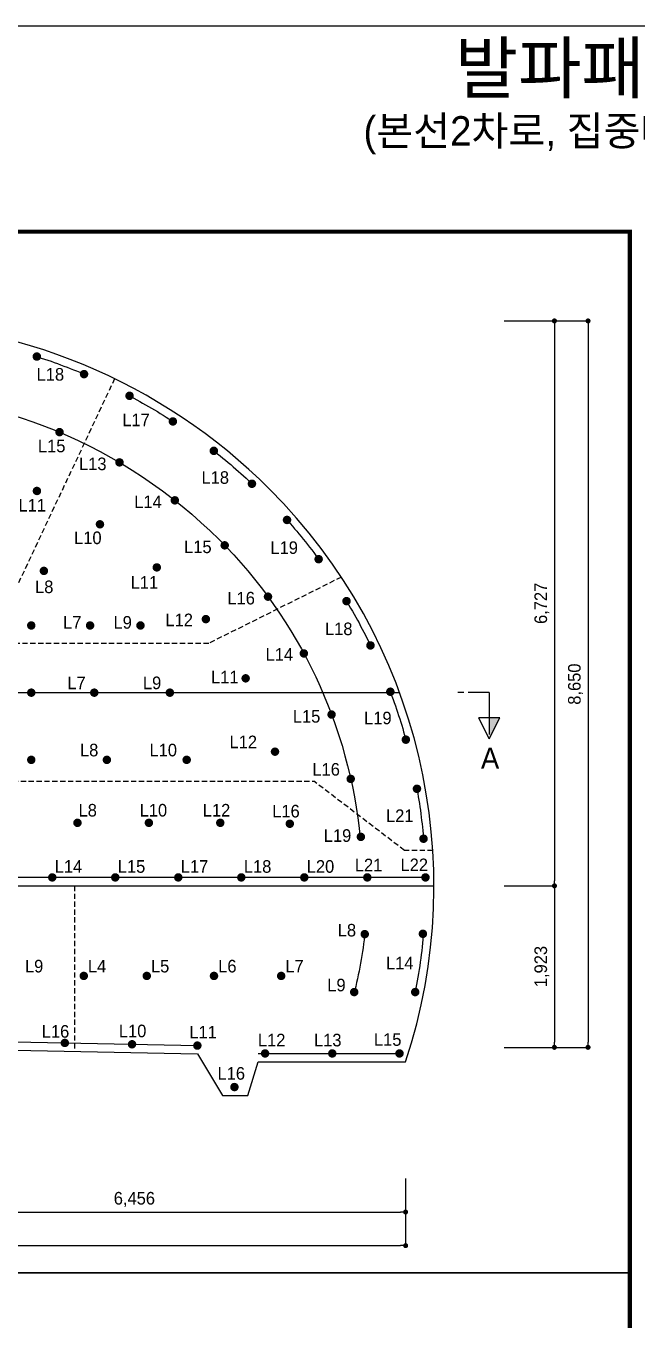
# Model space of a CAD drawing. Extents: x -689 to 317106, y 182884 to 219577.
# Drawn here: x 162588 to 169863, y 195623 to 211034 of the extents above; entities that cross this region are included whole.
import ezdxf
from ezdxf.enums import TextEntityAlignment as Align

# ---------------------------------------------------------------- set-up
doc = ezdxf.new("R2010")
doc.units = 0
doc.header["$LTSCALE"] = 500
doc.header["$MEASUREMENT"] = 0
doc.linetypes.add('HIDDEN', pattern=[0.375, 0.25, -0.125])
doc.layers.get('DEFPOINTS').update_dxf_attribs({"color": 55})
doc.layers.add('0-251', color=7, linetype='Continuous', true_color=0x6e6e6e)
for name, color, linetype in [('A-DIM01', 1, 'Continuous'), ('A-TEXT02', 6, 'Continuous'), ('A-TEXT03', 7, 'Continuous'), ('CS-EXCV', 3, 'CFZ008'), ('CUT-BOD-LIN', 6, 'HIDDEN'), ('CZ-TEX0', 7, 'Continuous'), ('CZ-TEX1', 7, 'Continuous'), ('CZ-TEX2', 7, 'Continuous'), ('CZ-TEX3', 7, 'Continuous'), ('TU-HOLE-LIN1', 1, 'Continuous'), ('발파공(바닥)', 5, 'Continuous'), ('발파공(외곽)', 6, 'Continuous'), ('발파공(전열)', 2, 'Continuous'), ('발파공(확대)', 7, 'Continuous')]:
    doc.layers.add(name, color=color, linetype=linetype)
doc.styles.add('STYLE1', font='')
doc.styles.add('TB_BTXT', font='')
doc.styles.add('TB_TEXT', font='')
doc.styles.add('돋움체', font='')
doc.styles.get('STYLE1').set_extended_font_data('Dotum')
doc.styles.get('TB_BTXT').set_extended_font_data('Dotum')
doc.styles.get('TB_TEXT').set_extended_font_data('Dotum')
doc.styles.get('돋움체').set_extended_font_data('Dotum')
doc.linetypes.add('CFZ008', pattern='A,0.9,-0.2,[106,KHCLINE.shx,S=0.00606,R=180,X=0,Y=0],0.9', length=2)
doc.linetypes.add('E-DIGLN01', pattern='A,0.9,-0.2,[19,kscals.shx,S=0.1,R=180,X=0,Y=0],0.9', length=2)
doc.dimstyles.new('D_50', dxfattribs={"dimscale": 50, "dimtxt": 3, "dimasz": 1.2, "dimexe": 0, "dimexo": 0, "dimgap": 1.2, "dimtad": 1, "dimdec": 0, "dimrnd": 0.0005, "dimdsep": 46, "dimlunit": 6, "dimtxsty": '돋움체', "dimblk": 'DOT', "dimcen": 0.09, "dimclrd": 1, "dimclre": 1, "dimclrt": 1, "dimaunit": 1, "dimadec": 0, "dimazin": 0, "dimtfac": 1, "dimtdec": 0, "dimtix": 1, "dimtmove": 2, "dimatfit": 0, "dimfxl": 1, "dimtvp": 2, "dimtolj": 1, "dimtzin": 0, "dimlwd": -1, "dimlwe": -1, "dimarcsym": 0})

# ---------------------------------------------------------------- blocks, each defined once
blk = doc.blocks.new('_Dot')
at = {"color": 0, "linetype": 'ByBlock', "lineweight": -2}
blk.add_line((-0.5, 0), (-1, 0), dxfattribs=at)
at = {"color": 0, "linetype": 'ByBlock', "const_width": 0.5}
blk.add_lwpolyline([(-0.25, 0, 1), (0.25, 0, 1)], format="xyb", close=True, dxfattribs=at)
blk = doc.blocks.new('*D115')
at = {"layer": 'A-DIM01', "color": 1, "ltscale": 10, "transparency": 16777216}
for p, q in [((168679, 207521), (169279, 207521)), ((169279, 207461), (169279, 198931)), ((168679, 198871), (169279, 198871))]:
    blk.add_line(p, q, dxfattribs=at)
at = {"layer": 'DEFPOINTS', "color": 0, "ltscale": 10, "transparency": 16777216}
for p in [(168679, 207521), (168679, 198871), (169279, 198871)]:
    blk.add_point(p, dxfattribs=at)
at = {"layer": 'A-DIM01', "color": 1, "ltscale": 10, "transparency": 16777216, "xscale": 60, "yscale": 60, "zscale": 60}
for p, rotation in [((169279, 207521), 90), ((169279, 198871), 270)]:
    blk.add_blockref('_Dot', p, dxfattribs=dict(at, rotation=rotation))
at = {"layer": 'A-DIM01', "color": 1, "ltscale": 10, "transparency": 16777216, "insert": (169130, 203196), "char_height": 150, "attachment_point": 5, "rotation": 90, "style": '돋움체'}
blk.add_mtext('\\A1;8,650', dxfattribs=at)
blk = doc.blocks.new('*D116')
at = {"layer": 'A-DIM01', "color": 1, "ltscale": 10, "transparency": 16777216}
for p, q in [((160652, 197310), (160652, 196910)), ((167107, 197310), (167107, 196910)), ((160712, 196910), (167047, 196910))]:
    blk.add_line(p, q, dxfattribs=at)
at = {"layer": 'DEFPOINTS', "color": 0, "ltscale": 10, "transparency": 16777216}
for p in [(160652, 197310), (167107, 197310), (167107, 196910)]:
    blk.add_point(p, dxfattribs=at)
at = {"layer": 'A-DIM01', "color": 1, "ltscale": 10, "transparency": 16777216, "xscale": 60, "yscale": 60, "zscale": 60, "rotation": 180}
blk.add_blockref('_Dot', (160652, 196910), dxfattribs=at)
at = {"layer": 'A-DIM01', "color": 1, "ltscale": 10, "transparency": 16777216, "xscale": 60, "yscale": 60, "zscale": 60}
blk.add_blockref('_Dot', (167107, 196910), dxfattribs=at)
at = {"layer": 'A-DIM01', "color": 1, "ltscale": 10, "transparency": 16777216, "insert": (163879, 197060), "char_height": 150, "attachment_point": 5, "style": '돋움체'}
blk.add_mtext('\\A1;6,456', dxfattribs=at)
blk = doc.blocks.new('*D118')
at = {"layer": 'A-DIM01', "color": 1, "ltscale": 10, "transparency": 16777216}
for p, q in [((154141, 197310), (154141, 196510)), ((167108, 197310), (167108, 196510)), ((154201, 196510), (167048, 196510))]:
    blk.add_line(p, q, dxfattribs=at)
at = {"layer": 'DEFPOINTS', "color": 0, "ltscale": 10, "transparency": 16777216}
for p in [(154141, 197310), (167108, 197310), (167108, 196510)]:
    blk.add_point(p, dxfattribs=at)
at = {"layer": 'A-DIM01', "color": 1, "ltscale": 10, "transparency": 16777216, "xscale": 60, "yscale": 60, "zscale": 60, "rotation": 180}
blk.add_blockref('_Dot', (154141, 196510), dxfattribs=at)
at = {"layer": 'A-DIM01', "color": 1, "ltscale": 10, "transparency": 16777216, "xscale": 60, "yscale": 60, "zscale": 60}
blk.add_blockref('_Dot', (167108, 196510), dxfattribs=at)
at = {"layer": 'A-DIM01', "color": 1, "ltscale": 10, "transparency": 16777216, "insert": (160649, 196663), "char_height": 150, "attachment_point": 5, "style": '돋움체'}
blk.add_mtext('\\A1;12,967', dxfattribs=at)
blk = doc.blocks.new('*D563')
at = {"layer": 'A-DIM01', "color": 1, "ltscale": 10, "transparency": 16777216}
for p, q in [((168279, 207521), (168879, 207521)), ((168879, 207461), (168879, 200854)), ((168279, 200794), (168879, 200794))]:
    blk.add_line(p, q, dxfattribs=at)
at = {"layer": 'DEFPOINTS', "color": 0, "ltscale": 10, "transparency": 16777216}
for p in [(168279, 207521), (168279, 200794), (168879, 200794)]:
    blk.add_point(p, dxfattribs=at)
at = {"layer": 'A-DIM01', "color": 1, "ltscale": 10, "transparency": 16777216, "xscale": 60, "yscale": 60, "zscale": 60}
for p, rotation in [((168879, 207521), 90), ((168879, 200794), 270)]:
    blk.add_blockref('_Dot', p, dxfattribs=dict(at, rotation=rotation))
at = {"layer": 'A-DIM01', "color": 1, "ltscale": 10, "transparency": 16777216, "insert": (168730, 204158), "char_height": 150, "attachment_point": 5, "rotation": 90, "style": '돋움체'}
blk.add_mtext('\\A1;6,727', dxfattribs=at)
blk = doc.blocks.new('*D564')
at = {"layer": 'A-DIM01', "color": 1, "ltscale": 10, "transparency": 16777216}
for p, q in [((168279, 200794), (168879, 200794)), ((168879, 200734), (168879, 198931)), ((168279, 198871), (168879, 198871))]:
    blk.add_line(p, q, dxfattribs=at)
at = {"layer": 'DEFPOINTS', "color": 0, "ltscale": 10, "transparency": 16777216}
for p in [(168279, 200794), (168279, 198871), (168879, 198871)]:
    blk.add_point(p, dxfattribs=at)
at = {"layer": 'A-DIM01', "color": 1, "ltscale": 10, "transparency": 16777216, "xscale": 60, "yscale": 60, "zscale": 60}
for p, rotation in [((168879, 200794), 90), ((168879, 198871), 270)]:
    blk.add_blockref('_Dot', p, dxfattribs=dict(at, rotation=rotation))
at = {"layer": 'A-DIM01', "color": 1, "ltscale": 10, "transparency": 16777216, "insert": (168730, 199833), "char_height": 150, "attachment_point": 5, "rotation": 90, "style": '돋움체'}
blk.add_mtext('\\A1;1,923', dxfattribs=at)
blk = doc.blocks.new('sb')
at = {"layer": '발파공(확대)', "color": 0, "const_width": 50, "flags": 128}
blk.add_lwpolyline([(14, 21, 1), (-14, -21, 1)], format="xyb", close=True, dxfattribs=at)
blk = doc.blocks.new('bb')
at = {"layer": '발파공(바닥)', "const_width": 50}
blk.add_lwpolyline([(-14, 21, -1), (14, -21, -1)], format="xyb", close=True, dxfattribs=at)
blk = doc.blocks.new('cb')
at = {"layer": '발파공(외곽)', "lineweight": 0, "const_width": 50}
blk.add_lwpolyline([(-17, 19, 1), (17, -19, 1)], format="xyb", close=True, dxfattribs=at)
blk = doc.blocks.new('jb')
at = {"layer": '발파공(전열)', "const_width": 50, "flags": 128}
blk.add_lwpolyline([(14, 21, 1), (-14, -21, 1)], format="xyb", close=True, dxfattribs=at)
blk = doc.blocks.new('A$C0F813D77')
at = {"layer": 'A-DIM01'}
for p, q in [((6, 9.98), (6, 4.98)), ((11, 7.48), (6, 9.98)), ((0, 7.48), (10, 7.48)), ((0, 7.48), (0, 2.48)), ((11, 7.48), (6, 4.98)), ((0, 1.43), (0, 0))]:
    blk.add_line(p, q, dxfattribs=at)
blk.add_solid([(6, 7.48), (6, 9.98), (11, 7.48)], dxfattribs=at)
blk = doc.blocks.new('CXBLKA1')
at = {"layer": 'CZ-TEX0', "color": 7, "style": 'TB_BTXT'}
blk.add_attdef('UD_TITLE', text='', height=10, dxfattribs=at).set_placement((423, 553), align=Align.MIDDLE_CENTER)
at = {"layer": 'CZ-TEX1', "color": 7, "style": 'TB_BTXT'}
blk.add_attdef('PI_CNAME', text='', height=5, dxfattribs=at).set_placement((40, 552), align=Align.BOTTOM_LEFT)
blk.add_attdef('UD_SUBTITLE', text='', height=7, dxfattribs=at).set_placement((423, 538), align=Align.MIDDLE_CENTER)
at = {"layer": 'CZ-TEX2', "color": 7}
for tag, height, style, p in [('UD_CDNAME', 4, 'TB_BTXT', (42, 544)), ('DA_STDNAME', 3, 'TB_TEXT', (783.49, 13.5))]:
    blk.add_attdef(tag, text='', height=height, dxfattribs=dict(at, style=style)).set_placement(p, align=Align.BOTTOM_LEFT)
at = {"layer": 'CZ-TEX2', "color": 7, "style": 'TB_TEXT'}
for tag, height, p in [('DC_RNUM4', 3, (320, 52)), ('DC_RDATE4', 3.5, (353, 52.5)), ('DC_RAPP4', 3.5, (501.56, 52.5)), ('DC_RCHK4', 3.5, (542.36, 52.5)), ('DC_RDGN4', 3.5, (582.36, 52.5)), ('FI_NAME', 4.5, (780, 51)), ('PI_TITLE', 4.5, (243, 50)), ('UD_CDIST', 4.5, (676, 50)), ('DC_RNUM3', 3, (320, 45)), ('DC_RDATE3', 3.5, (353, 45.4)), ('DC_RAPP3', 3.5, (501.56, 45.4)), ('DC_RCHK3', 3.5, (542.36, 45.4)), ('DC_RDGN3', 3.5, (582.36, 45.4)), ('DI_TITLE', 4.5, (780, 44)), ('PI_CDNAME', 4.5, (243, 38)), ('DC_RDATE2', 3.5, (353, 38.5)), ('DC_RAPP2', 3.5, (501.56, 38.5)), ('DC_RCHK2', 3.5, (542.36, 38.5)), ('DC_RDGN2', 3.5, (582.36, 38.5)), ('DA_HSCALE', 4.5, (658.5, 38)), ('DA_VSCALE', 4.5, (693, 38)), ('DC_RNUM2', 3, (320, 38)), ('DI_SUBTITLE', 3.5, (780, 37)), ('DC_RNUM1', 3, (320, 31)), ('DC_RDATE1', 3.5, (353, 31.5)), ('DC_RAPP1', 3.5, (501.56, 31.5)), ('DC_RCHK1', 3.5, (542.36, 31.5)), ('DC_RDGN1', 3.5, (582.36, 31.5)), ('PA_CCLASS', 4.5, (204, 26.5)), ('PI_STAGE', 4.5, (283, 26.5)), ('DI_DRWNO', 4.5, (676, 26.5)), ('DA_PAGENO', 4.5, (780, 26.5))]:
    blk.add_attdef(tag, text='', height=height, dxfattribs=at).set_placement(p, align=Align.MIDDLE_CENTER)
for tag, p in [('DC_RDES4', (377, 52.5)), ('DC_RDES3', (377, 45.4)), ('DC_RDES2', (377, 38.5)), ('DC_RDES1', (377.03, 31.5))]:
    blk.add_attdef(tag, text='', height=3.5, dxfattribs=at).set_placement(p, align=Align.MIDDLE_LEFT)
at = {"layer": 'CZ-TEX3', "color": 7, "style": 'TB_TEXT', "flags": 1}
for tag, p in [('PI_ID', (24, 16)), ('PI_CCODE', (31, 16)), ('PA_DSDATE', (47, 16)), ('PA_DEDATE', (64, 16)), ('PA_CSDATE', (81, 16)), ('PA_CEDATE', (98, 16)), ('PA_CFDATE', (114, 16)), ('EI_ENAME', (132, 16)), ('EI_DEPT', (146, 16)), ('EI_PERSON', (158, 16)), ('EI_EMAIL', (174, 16)), ('CI_CATEG', (189, 16)), ('CI_ROLE', (204, 16)), ('CI_ONAME', (216, 16)), ('CI_ADDR', (232, 16)), ('CI_TEL', (246, 16)), ('CI_FAX', (257, 16)), ('CI_HPADDR', (270, 16)), ('CI_CODE', (287, 16)), ('CI_DEPT', (300, 16)), ('CI_PERSON', (312, 16)), ('CI_EMAIL', (329, 16)), ('CI_PROLE', (342, 16)), ('DI_MANCODE', (357, 16)), ('DI_CATEG', (377, 16)), ('DI_LDATE', (392, 16)), ('DI_PCLASS', (407, 16)), ('DI_MMCLASS', (424, 16)), ('DI_MSCLASS', (443, 16)), ('DI_ECLASS', (462, 16)), ('DI_FNAME', (478, 16)), ('DC_ONAME', (493, 16)), ('DC_NNAME', (510, 16)), ('FI_CODE', (529, 16)), ('FI_CLASS', (545, 16)), ('FI_ICODE1', (563, 16)), ('FI_ICODE2', (581, 16)), ('------------', (597, 16))]:
    blk.add_attdef(tag, p, '', height=2, dxfattribs=at)

msp = doc.modelspace()

# ---------------------------------------------------------------- linework, layer by layer
at = {"layer": '0-251', "const_width": 50}
msp.add_lwpolyline([(169776.58188, 186134.30698), (151526.58188, 186134.30698), (151526.58188, 208584.30698), (169776.58188, 208584.30698), (169776.58188, 186134.30698)], dxfattribs=at)
at = {"layer": 'CS-EXCV', "linetype": 'E-DIGLN01'}
msp.add_line((156274.58188, 198958.76592), (164628.58188, 198791.68592), dxfattribs=at)
at = {"layer": 'CS-EXCV', "linetype": 'E-DIGLN01', "flags": 128}
msp.add_lwpolyline([(167107.30847, 198698.18592, 0.283387766), (165488.19226, 205517.83631, 0.4142135624), (155814.97149, 205517.83631, 0.2760217245), (154140.94975, 198872.26592)], format="xyb", dxfattribs=at)
for points in [[(153858.44479, 200794.36301), (167444.71896, 200794.36301)], [(164628.58188, 198791.68592), (164928.58188, 198298.18592), (165228.58188, 198298.18592), (165353.58188, 198698.18592), (167107.30847, 198698.18592)]]:
    msp.add_lwpolyline(points, dxfattribs=at)
at = {"layer": 'CUT-BOD-LIN', "ltscale": 0.5}
for p, q in [((163643.56476, 206832.13142), (162307.38956, 203994.36301)), ((166342.5609, 204469.96898), (164764.21934, 203681.15231)), ((164764.21934, 203681.15231), (162151.58188, 203681.15231)), ((162151.58188, 202041.35791), (166014.13192, 202041.35791)), ((167092.78111, 201216.33362), (166014.13192, 202041.35791)), ((167431.37785, 201216.33362), (167092.78111, 201216.33362)), ((163164.77619, 200794.36304), (163164.77622, 198820.96204))]:
    msp.add_line(p, q, dxfattribs=at)
at = {"layer": 'DEFPOINTS'}
for p, q in [((151526.58188, 208584.30698), (169776.58188, 208584.30698)), ((154266.88996, 203094.36301), (167036.27379, 203094.36301)), ((167343.95904, 200894.36301), (160276.58188, 200894.36301)), ((160651.59833, 198971.22559), (164628.58188, 198891.68592)), ((165353.58188, 198798.18592), (167034.62144, 198798.18592))]:
    msp.add_line(p, q, dxfattribs=at)
for points in [[(151526.58188, 211034.30698), (189576.58188, 211034.30698), (189576.58188, 186134.30698), (151526.58188, 186134.30698)], [(151526.58188, 208584.30698), (169776.58188, 208584.30698), (169776.58188, 196184.30698), (151526.58188, 196184.30698)], [(151526.58188, 196184.30698), (169776.58188, 196184.30698), (169776.58188, 186134.30698), (151526.58188, 186134.30698)]]:
    msp.add_lwpolyline(points, close=True, dxfattribs=at)
msp.add_lwpolyline([(160651.58188, 206671.22592, -0.1989123674), (164887.15149, 204916.79554, -0.17407756), (166567.87708, 201353.16155, -0.17407756)], format="xyb", dxfattribs=at)
at = {"layer": 'TU-HOLE-LIN1'}
for points in [[(162693.95879, 207104.33238, -0.024114466), (163302.94791, 206877.82646)], [(163799.22144, 206641.08877, -0.024114466), (164358.46917, 206310.30991)], [(164804.971, 205989.42324, -0.024114466), (165296.79665, 205564.82907)], [(165679.21808, 205169.75995, -0.0247010717), (166086.77642, 204663.74337)], [(166391.24732, 204205.89912, -0.0247010717), (166700.27493, 203634.35866)], [(166916.66127, 203128.88775, -0.0247010717), (167116.90864, 202510.77969)], [(167238.03353, 201974.44711, -0.0247010717), (167322.85904, 201330.27228)], [(166623.36946, 200243.74911, -0.0409105625), (166490.11094, 199504.85316, -0.0361617696)], [(167321.84217, 200246.15211, -0.0275262227), (167221.93238, 199529.13778)]]:
    msp.add_lwpolyline(points, format="xyb", dxfattribs=at)

# ---------------------------------------------------------------- block references
ref = msp.add_blockref('CXBLKA1', (148905.64711, 182884.30698), dxfattribs=dict(xscale=50, yscale=50, zscale=50))
ref.add_attrib('UD_TITLE', '발파패턴도(4)', dxfattribs={"layer": 'CZ-TEX0', "height": 600, "style": 'TB_BTXT'}).set_placement((170055.64711, 210534.30698), align=Align.MIDDLE_CENTER)
ref.add_attrib('UD_SUBTITLE', '(본선2차로, 집중배연, 산악구간, B)', dxfattribs={"layer": 'CZ-TEX1', "height": 350, "style": 'TB_BTXT'}).set_placement((170055.64711, 209784.30698), align=Align.MIDDLE_CENTER)
at = {"layer": 'A-TEXT02', "color": 0, "xscale": 50, "yscale": 50, "zscale": 50, "rotation": 270}
msp.add_blockref('A$C0F813D77', (167729.05165, 203094.36301), dxfattribs=at)
at = {"layer": '발파공(바닥)', "xscale": -1}
for p in [(162901.58188, 200894.36301), (163651.58188, 200894.36301), (164401.58188, 200894.36301), (165151.58188, 200894.36301), (165901.58188, 200894.36301), (166651.58188, 200894.36301), (167343.95904, 200894.36301)]:
    msp.add_blockref('bb', p, dxfattribs=at)
at = {"layer": '발파공(바닥)'}
for p, rotation in [((163051.11847, 198923.23519), 358.8542371618225), ((163850.95852, 198907.23839), 358.8542371618225), ((164628.58188, 198891.68592), 358.8542371618225), ((165434.62144, 198798.18592), 358.8542371618243), ((166234.62144, 198798.18592), 358.8542371618243), ((167034.62144, 198798.18592), 358.8542371618243)]:
    msp.add_blockref('bb', p, dxfattribs=dict(at, rotation=rotation))
msp.add_blockref('bb', (165069.94099, 198398.18592), dxfattribs=at)
at = {"layer": '발파공(외곽)', "xscale": -1}
for p, rotation in [((162717.76927, 207096.71263), 162.1481992616125), ((163279.94528, 206887.61826), 157.0476847648982), ((163821.30606, 206629.37257), 151.9471702681842), ((164337.56431, 206324.02075), 146.84665577147), ((164824.63156, 205973.981), 141.746141274756), ((165278.65048, 205582.02547), 136.6456267780417), ((165695.80643, 205151.0563), 131.4611028535023), ((166072.03674, 204683.93599), 126.236563688175), ((166404.16844, 204184.49715), 121.0120245228477), ((166689.44186, 203656.88962), 115.7874853575202), ((166925.48663, 203105.4973), 110.5629461921928), ((167110.34147, 202534.90172), 105.3384070268653), ((167242.4704, 201949.84397), 100.1138678615381), ((167320.77558, 201355.18531), 94.88932869621063), ((167313.16227, 200222.7073), 94.88932869610653), ((167221.93238, 199529.13778), 94.88932869610653)]:
    msp.add_blockref('cb', p, dxfattribs=dict(at, rotation=rotation))
at = {"layer": '발파공(전열)', "xscale": -1}
for p, rotation in [((162987.88147, 206196.82237), 157.0434272402774), ((163701.52853, 205836.60422), 149.3912363203321), ((164360.85395, 205384.56523), 141.7390454003869), ((164954.09976, 204848.74194), 134.0617938829686), ((165469.32196, 204237.56074), 126.199594292836), ((165896.09693, 203561.6469), 118.3373947027034), ((166226.40122, 202833.70772), 110.4751951125707), ((166454.02508, 202067.42856), 102.6129955224381), ((166574.68913, 201377.21557), 94.75079593230552), ((166621.18806, 200218.84446), 94.75079593220146), ((166495.75438, 199529.20786), 94.75079593220146)]:
    msp.add_blockref('jb', p, dxfattribs=dict(at, rotation=rotation))
at = {"layer": '발파공(확대)', "xscale": -1}
for p, rotation in [((162718.81337, 205496.21854), 156.7645932319239), ((163469.31222, 205099.1435), 147.4704305246477), ((164145.82973, 204586.07316), 138.1762678173715), ((162651.58188, 203894.36301), 88.56515790022004), ((163351.58188, 203894.36301), 88.56515790022004), ((163951.58188, 203894.36301), 88.56515790022004), ((164729.89212, 203969.86325), 128.6894155072299), ((165203.37305, 203265.14222), 119.102523265865), ((162651.58188, 203094.36301), 88.56515790022004), ((163401.58188, 203094.36301), 88.56515790011598), ((164301.58188, 203094.36301), 88.56515790011598), ((165552.87494, 202391.40819), 109.5156310245002), ((162651.58188, 202294.36301), 88.56515790022004), ((163551.58188, 202294.36301), 88.56515790011598), ((164501.58188, 202294.36301), 88.56515790011598), ((163201.58188, 201544.36301), 82.33134327194851), ((164051.58188, 201544.36301), 82.33134327194851), ((164901.58188, 201544.36301), 82.33134327194851), ((165729.0719, 201533.48637), 82.33134327194851), ((163276.58188, 199721.22559), 82.33134327184443), ((164026.58188, 199721.22559), 82.33134327184443), ((164826.58188, 199721.22559), 82.33134327184443), ((165626.58188, 199721.22559), 82.33134327184443)]:
    msp.add_blockref('sb', p, dxfattribs=dict(at, rotation=rotation))
msp.add_blockref('sb', (162801.58188, 204544.36301), dxfattribs=at)

# ---------------------------------------------------------------- texts
at = {"layer": 'A-TEXT03', "style": '돋움체'}
msp.add_text('A', height=250, dxfattribs=at).set_placement((168113.13683, 202314.36301), align=Align.MIDDLE)
at = {"layer": 'CZ-TEX2', "style": 'STYLE1'}
for s, p in [('L18', (162715.16518, 206810.02342, 0)), ('L17', (163735.12507, 206267.57847, 0)), ('L15', (162730.86326, 205956.68048, 0)), ('L13', (163219.99117, 205743.91562, 0)), ('L18', (164677.81213, 205581.15597, 0)), ('L14', (163877.27855, 205291.87663, 0)), ('L10', (163161.39188, 204863.4729, 0)), ('L15', (164470.72816, 204756.05334, 0)), ('L19', (165498.48012, 204746.12555, 0)), ('L8', (162696.73001, 204279.80361, 0)), ('L11', (163834.169, 204332.58992, 0)), ('L16', (164986.15417, 204144.87213, 0)), ('L7', (163030.84243, 203856.15757, 0)), ('L9', (163630.84243, 203856.15757, 0)), ('L12', (164248.94629, 203885.69258, 0)), ('L18', (166147.97679, 203779.29083, 0)), ('L14', (165440.90274, 203475.06949, 0)), ('L7', (163080.84243, 203135.9981, 0)), ('L9', (163980.84243, 203135.9981, 0)), ('L11', (164791.3827, 203204.78944, 0)), ('L15', (165764.9855, 202737.17269, 0)), ('L19', (166613.54564, 202717.75468, 0)), ('L12', (165011.48332, 202433.04328, 0)), ('L8', (163231.65765, 202335.9981, 0)), ('L10', (164058.76363, 202335.9981, 0)), ('L16', (165997.8625, 202106.62263, 0)), ('L8', (163214.47682, 201619.43486, 0)), ('L10', (163941.5828, 201619.43486, 0)), ('L12', (164693.00943, 201619.43486, 0)), ('L16', (165519.68424, 201608.55823, 0)), ('L21', (166874.09949, 201553.64584, 0)), ('L19', (166133.59051, 201317.87919, 0)), ('L22', (167046.71624, 200969.03708, 0)), ('L14', (162930.97039, 200949.92479, 0)), ('L15', (163681.1742, 200949.92479, 0)), ('L17', (164431.1742, 200949.92479, 0)), ('L18', (165181.98942, 200949.92479, 0)), ('L20', (165930.76659, 200949.92479, 0)), ('L21', (166503.09593, 200967.01338, 0)), ('L8', (166299.81256, 200191.00026, 0)), ('L9', (162576.35405, 199762.86069, 0)), ('L4', (163325.94644, 199762.86069, 0)), ('L5', (164076.15024, 199762.86069, 0)), ('L6', (164876.35405, 199762.86069, 0)), ('L7', (165676.15024, 199762.86069, 0)), ('L14', (166874.00374, 199799.78605, 0)), ('L9', (166175.02936, 199537.83772, 0)), ('L16', (162776.54251, 198985.90652, 0)), ('L10', (163694.11096, 198991.12553, 0)), ('L11', (164533.28525, 198976.87615, 0)), ('L12', (165349.42876, 198882.46771, 0)), ('L13', (166017.15568, 198882.46771, 0)), ('L15', (166730.45037, 198888.96857, 0)), ('L16', (164868.55387, 198485.87135, 0))]:
    msp.add_text(s, height=150, dxfattribs=at).set_placement(p)
msp.add_text('L11', height=150, rotation=359.999810343, dxfattribs=at).set_placement((162499.73268, 205251.3309, 0))

# ---------------------------------------------------------------- dimensions: what is measured, and where the dimension line sits
at = {"layer": 'A-DIM01', "ltscale": 10}
for base, p1, p2, angle, picture, middle in [((168879.27684, 200794.36301), (168279.27684, 207521.22592), (168279.27684, 200794.36301), 90, '*D563', (168729.7246, 204157.79446)), ((169279.27684, 198871.22592), (168679.27684, 207521.22592), (168679.27684, 198871.22592), 90, '*D115', (169129.7246, 203196.22592)), ((168879.27684, 198871.22592), (168279.27684, 200794.36301), (168279.27684, 198871.22592), 90, '*D564', (168729.7246, 199832.79446)), ((167107.30847, 196910.36301), (160651.58188, 197310.36301), (167107.30847, 197310.36301), 180, '*D116', (163879.44517, 197059.91525))]:
    dim = msp.add_linear_dim(base=base, p1=p1, p2=p2, angle=angle, dimstyle='D_50', dxfattribs=at)
    dim.commit()
    dim.dimension.update_dxf_attribs({"geometry": picture, "text_midpoint": middle})
dim = msp.add_linear_dim(base=(167108.30847, 196510.36301), p1=(154140.94975, 197310.36301), p2=(167108.30847, 197310.36301), angle=180, dimstyle='D_50', dxfattribs=at)
dim.commit()
dim.dimension.update_dxf_attribs({"geometry": '*D118', "text_midpoint": (160649.00597, 196663.42849), "dimtype": 128})

doc.saveas('drawing.dxf')
